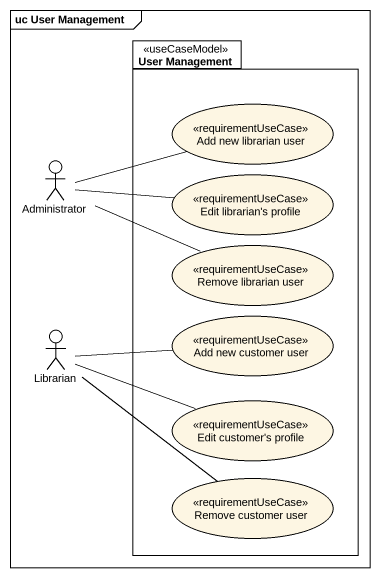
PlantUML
@startuml
mainframe uc User Management
package "User Management" as User_Management <<useCaseModel>> {
  usecase "Add new librarian user" as Add_new_librarian_user <<requirementUseCase>>
  usecase "Edit librarian's profile" as Edit_librarian_s_profile <<requirementUseCase>>
  usecase "Remove librarian user" as Remove_librarian_user <<requirementUseCase>>
  usecase "Add new customer user" as Add_new_customer_user <<requirementUseCase>>
  usecase "Edit customer's profile" as Edit_customer_s_profile <<requirementUseCase>>
  usecase "Remove customer user" as Remove_customer_user <<requirementUseCase>>
}
actor Administrator
actor Librarian
Administrator -right- Add_new_librarian_user
Administrator -right- Edit_librarian_s_profile
Administrator -right- Remove_librarian_user
Add_new_customer_user -left- Librarian
Edit_customer_s_profile -left- Librarian
Remove_customer_user -up- Librarian
@enduml
